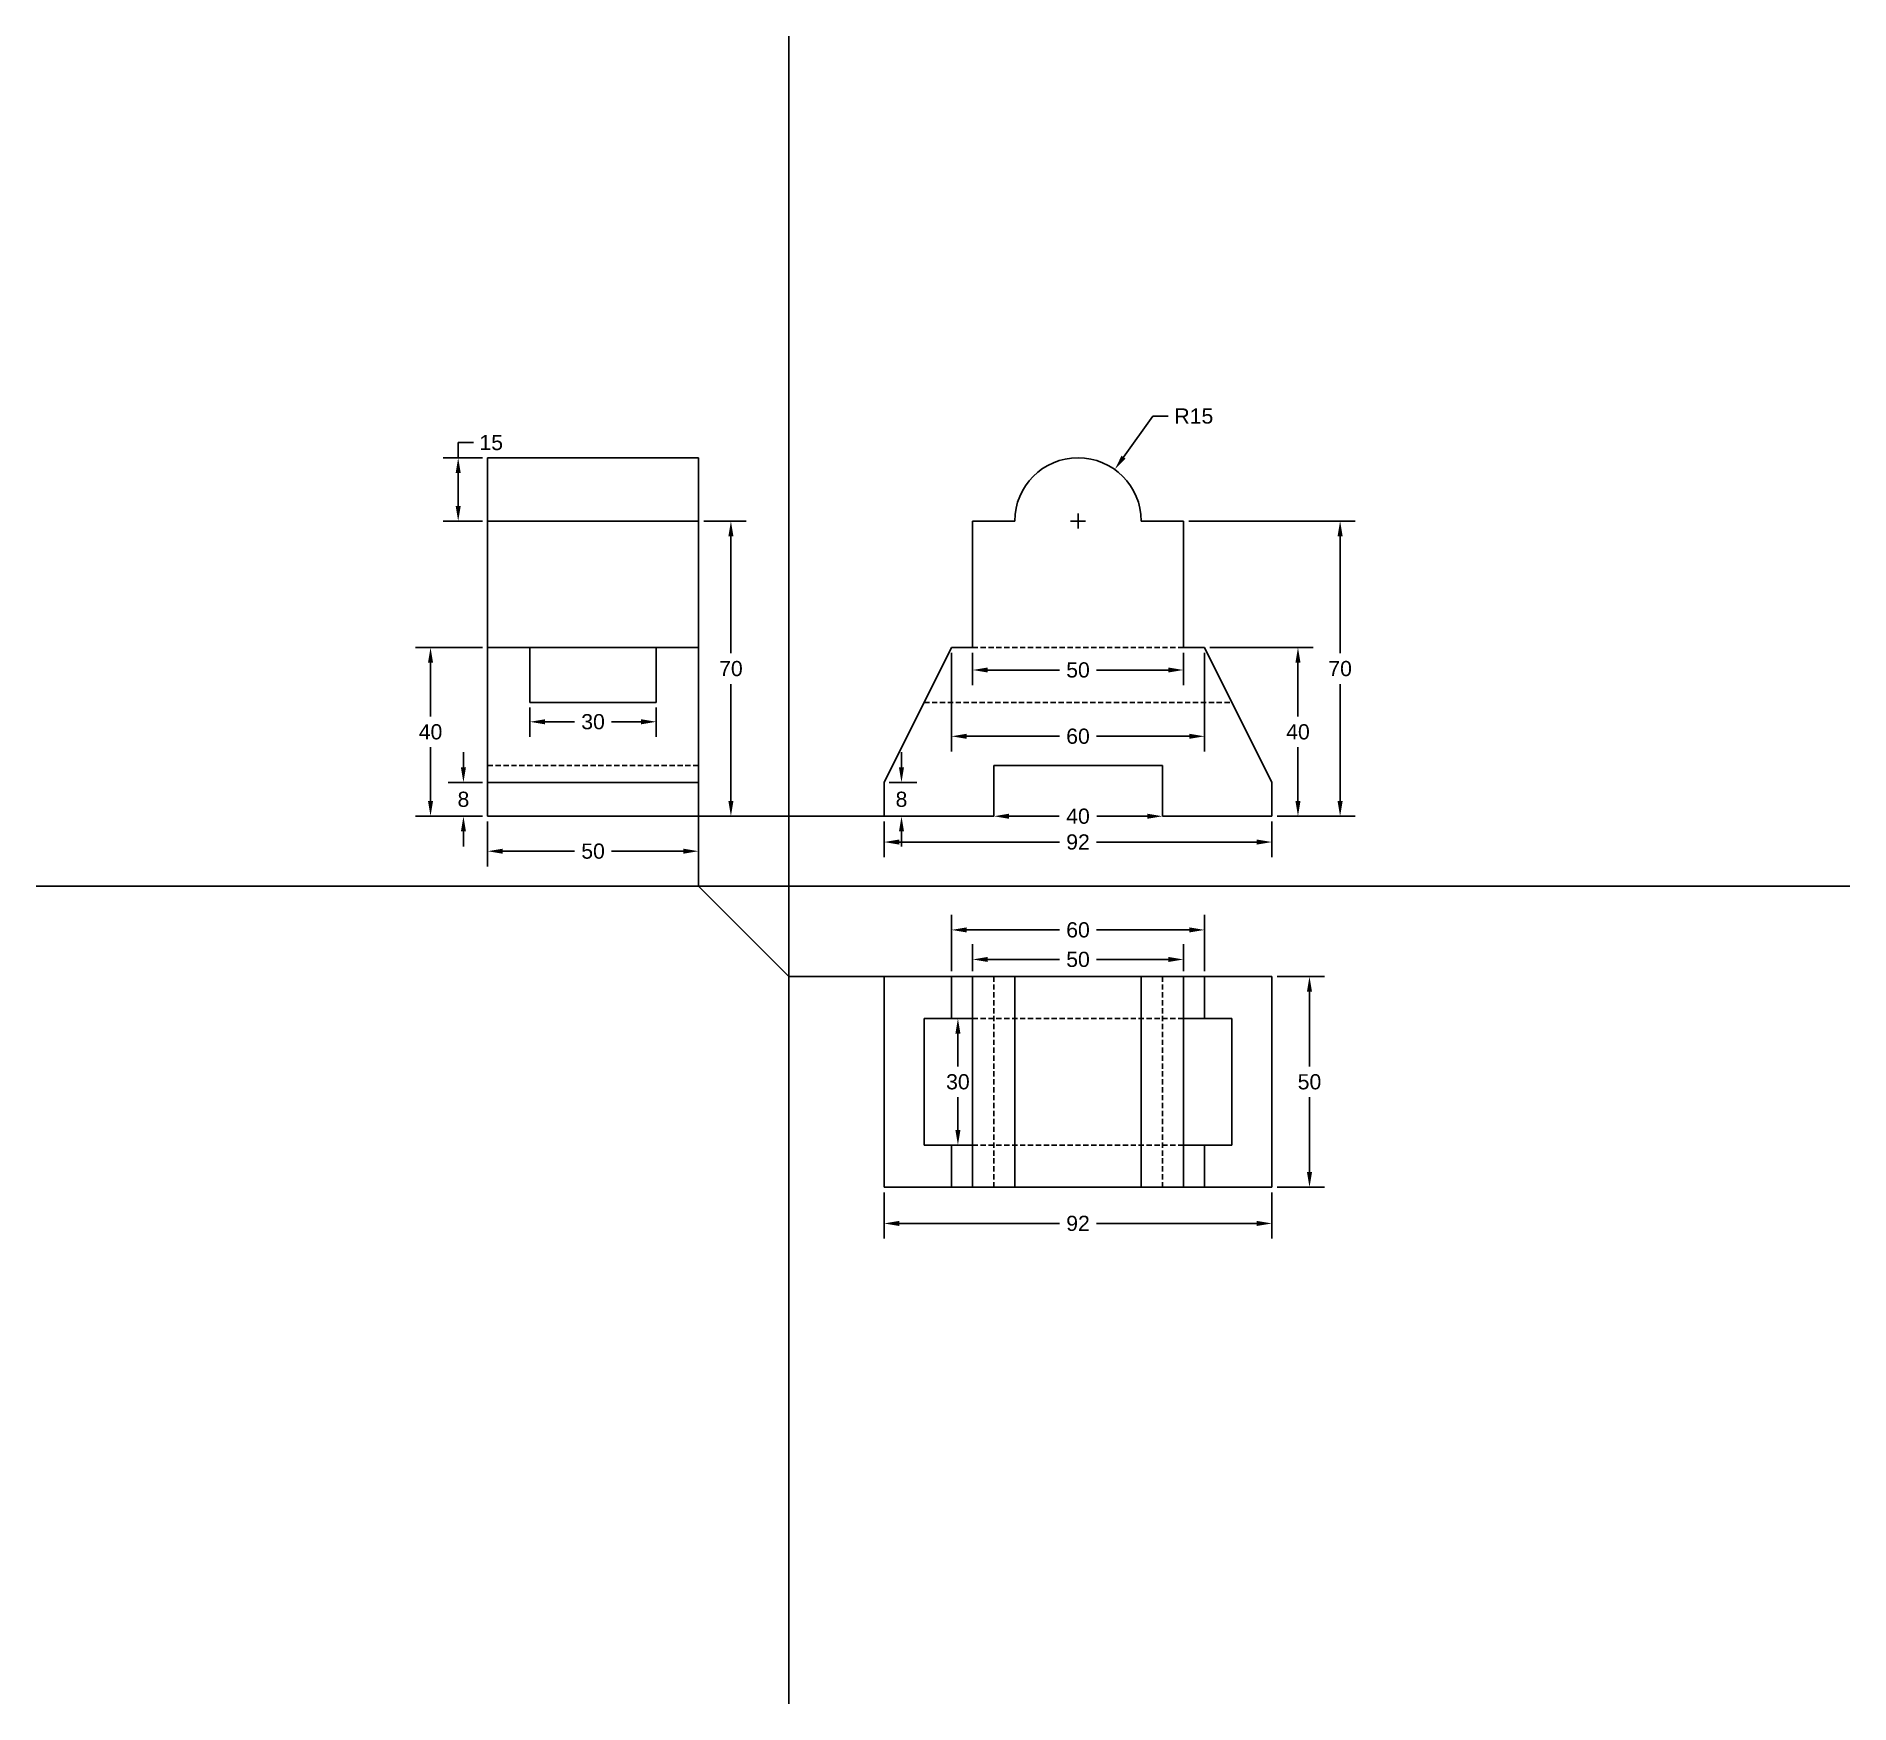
# Model space of a CAD drawing. Header units: inches. Extents: x 155 to 585, y 156 to 552.
import ezdxf

# ---------------------------------------------------------------- set-up
doc = ezdxf.new("R2010")
doc.units = ezdxf.units.IN
doc.header["$LTSCALE"] = 5
doc.header["$MEASUREMENT"] = 0
doc.linetypes.add('HIDDEN', pattern=[0.375, 0.25, -0.125])
for name, color, linetype in [('dymention', 1, 'Continuous'), ('hidden', 2, 'HIDDEN'), ('line', 5, 'Continuous')]:
    doc.layers.add(name, color=color, linetype=linetype)
doc.styles.get("Standard").update_dxf_attribs({"font": 'arial.ttf'})
doc.dimstyles.get("Standard").update_dxf_attribs({"dimscale": 20, "dimtxt": 0.18, "dimasz": 0.18, "dimexe": 0.18, "dimexo": 0.0625, "dimgap": 0.09, "dimtad": 0, "dimtih": 1, "dimtoh": 1, "dimdec": 0, "dimzin": 0, "dimdsep": 46, "dimtxsty": 'Standard', "dimcen": 0.09, "dimclrt": 4, "dimadec": 0, "dimazin": 0, "dimtfac": 1, "dimtdec": 0, "dimtofl": 0, "dimtmove": 0, "dimatfit": 3, "dimfxl": 1, "dimtolj": 1, "dimtzin": 0, "dimarcsym": 0})

# ---------------------------------------------------------------- blocks, each defined once
blk = doc.blocks.new('*D1')
at = {"layer": 'Defpoints', "color": 0, "transparency": 16777216}
for p in [(427.15, 436.74), (448.15, 366.74), (464.3, 366.74)]:
    blk.add_point(p, dxfattribs=at)
at = {"layer": 'dymention', "color": 0, "lineweight": -2, "transparency": 16777216}
for p, q in [((428.4, 436.74), (467.9, 436.74)), ((464.3, 433.14), (464.3, 405.38)), ((464.3, 370.34), (464.3, 398.1)), ((449.4, 366.74), (467.9, 366.74))]:
    blk.add_line(p, q, dxfattribs=at)
at = {"layer": 'dymention', "color": 0, "transparency": 16777216}
for points in [[(463.7, 433.14), (464.9, 433.14), (464.3, 436.74)], [(463.7, 370.34), (464.9, 370.34), (464.3, 366.74)]]:
    blk.add_solid(points, dxfattribs=at)
at = {"layer": 'dymention', "color": 4, "transparency": 16777216, "insert": (464.3, 401.74), "char_height": 3.6, "attachment_point": 5}
blk.add_mtext('\\A1;70', dxfattribs=at)
blk = doc.blocks.new('*D2')
at = {"layer": 'Defpoints', "color": 0, "transparency": 16777216}
for p in [(377.15, 406.74), (427.15, 406.74), (427.15, 401.42)]:
    blk.add_point(p, dxfattribs=at)
at = {"layer": 'dymention', "color": 0, "lineweight": -2, "transparency": 16777216}
for p, q in [((377.15, 405.49), (377.15, 397.82)), ((427.15, 405.49), (427.15, 397.82)), ((380.75, 401.42), (397.78, 401.42)), ((423.55, 401.42), (406.52, 401.42))]:
    blk.add_line(p, q, dxfattribs=at)
at = {"layer": 'dymention', "color": 0, "transparency": 16777216}
for points in [[(380.75, 402.02), (380.75, 400.82), (377.15, 401.42)], [(423.55, 402.02), (423.55, 400.82), (427.15, 401.42)]]:
    blk.add_solid(points, dxfattribs=at)
at = {"layer": 'dymention', "color": 4, "transparency": 16777216, "insert": (402.15, 401.42), "char_height": 3.6, "attachment_point": 5}
blk.add_mtext('\\A1;50', dxfattribs=at)
blk = doc.blocks.new('*D3')
at = {"layer": 'Defpoints', "color": 0, "transparency": 16777216}
for p in [(372.15, 406.74), (432.15, 406.74), (432.15, 385.7)]:
    blk.add_point(p, dxfattribs=at)
at = {"layer": 'dymention', "color": 0, "lineweight": -2, "transparency": 16777216}
for p, q in [((372.15, 405.49), (372.15, 382.1)), ((432.15, 405.49), (432.15, 382.1)), ((375.75, 385.7), (397.77, 385.7)), ((428.55, 385.7), (406.53, 385.7))]:
    blk.add_line(p, q, dxfattribs=at)
at = {"layer": 'dymention', "color": 0, "transparency": 16777216}
for points in [[(375.75, 386.3), (375.75, 385.1), (372.15, 385.7)], [(428.55, 386.3), (428.55, 385.1), (432.15, 385.7)]]:
    blk.add_solid(points, dxfattribs=at)
at = {"layer": 'dymention', "color": 4, "transparency": 16777216, "insert": (402.15, 385.7), "char_height": 3.6, "attachment_point": 5}
blk.add_mtext('\\A1;60', dxfattribs=at)
blk = doc.blocks.new('*D4')
at = {"layer": 'Defpoints', "color": 0, "transparency": 16777216}
for p in [(432.15, 406.74), (448.15, 366.74), (454.31, 366.74)]:
    blk.add_point(p, dxfattribs=at)
at = {"layer": 'dymention', "color": 0, "lineweight": -2, "transparency": 16777216}
for p, q in [((433.4, 406.74), (457.91, 406.74)), ((454.31, 403.14), (454.31, 390.38)), ((454.31, 370.34), (454.31, 383.1)), ((449.4, 366.74), (457.91, 366.74))]:
    blk.add_line(p, q, dxfattribs=at)
at = {"layer": 'dymention', "color": 0, "transparency": 16777216}
for points in [[(453.71, 403.14), (454.91, 403.14), (454.31, 406.74)], [(453.71, 370.34), (454.91, 370.34), (454.31, 366.74)]]:
    blk.add_solid(points, dxfattribs=at)
at = {"layer": 'dymention', "color": 4, "transparency": 16777216, "insert": (454.31, 386.74), "char_height": 3.6, "attachment_point": 5}
blk.add_mtext('\\A1;40', dxfattribs=at)
blk = doc.blocks.new('*D5')
at = {"layer": 'Defpoints', "color": 0, "transparency": 16777216}
for p in [(356.15, 366.74), (448.15, 366.74), (356.15, 360.62)]:
    blk.add_point(p, dxfattribs=at)
at = {"layer": 'dymention', "color": 0, "lineweight": -2, "transparency": 16777216}
for p, q in [((356.15, 365.49), (356.15, 357.02)), ((448.15, 365.49), (448.15, 357.02)), ((359.75, 360.62), (397.79, 360.62)), ((444.55, 360.62), (406.51, 360.62))]:
    blk.add_line(p, q, dxfattribs=at)
at = {"layer": 'dymention', "color": 0, "transparency": 16777216}
for points in [[(359.75, 361.22), (359.75, 360.02), (356.15, 360.62)], [(444.55, 361.22), (444.55, 360.02), (448.15, 360.62)]]:
    blk.add_solid(points, dxfattribs=at)
at = {"layer": 'dymention', "color": 4, "transparency": 16777216, "insert": (402.15, 360.62), "char_height": 3.6, "attachment_point": 5}
blk.add_mtext('\\A1;92', dxfattribs=at)
blk = doc.blocks.new('*D6')
at = {"layer": 'Defpoints', "color": 0, "transparency": 16777216}
for p in [(382.15, 366.74), (422.15, 366.74), (422.15, 366.74)]:
    blk.add_point(p, dxfattribs=at)
at = {"layer": 'dymention', "color": 0, "lineweight": -2, "transparency": 16777216}
for p, q in [((382.15, 367.99), (382.15, 370.34)), ((422.15, 367.99), (422.15, 370.34)), ((385.75, 366.74), (397.71, 366.74)), ((418.55, 366.74), (406.6, 366.74))]:
    blk.add_line(p, q, dxfattribs=at)
at = {"layer": 'dymention', "color": 0, "transparency": 16777216}
for points in [[(385.75, 367.34), (385.75, 366.14), (382.15, 366.74)], [(418.55, 367.34), (418.55, 366.14), (422.15, 366.74)]]:
    blk.add_solid(points, dxfattribs=at)
at = {"layer": 'dymention', "color": 4, "transparency": 16777216, "insert": (402.15, 366.74), "char_height": 3.6, "attachment_point": 5}
blk.add_mtext('\\A1;40', dxfattribs=at)
blk = doc.blocks.new('*D7')
at = {"layer": 'Defpoints', "color": 0, "transparency": 16777216}
for p in [(356.15, 374.74), (356.15, 366.74), (360.29, 366.74)]:
    blk.add_point(p, dxfattribs=at)
at = {"layer": 'dymention', "color": 0, "lineweight": -2, "transparency": 16777216}
for p, q in [((360.29, 378.34), (360.29, 381.94)), ((357.4, 374.74), (363.89, 374.74)), ((357.4, 366.74), (363.89, 366.74)), ((360.29, 363.14), (360.29, 359.54))]:
    blk.add_line(p, q, dxfattribs=at)
at = {"layer": 'dymention', "color": 0, "transparency": 16777216}
for points in [[(359.69, 378.34), (360.89, 378.34), (360.29, 374.74)], [(359.69, 363.14), (360.89, 363.14), (360.29, 366.74)]]:
    blk.add_solid(points, dxfattribs=at)
at = {"layer": 'dymention', "color": 4, "transparency": 16777216, "insert": (360.29, 370.74), "char_height": 3.6, "attachment_point": 5}
blk.add_mtext('\\A1;8', dxfattribs=at)
blk = doc.blocks.new('*D8')
at = {"layer": 'Defpoints', "color": 0, "transparency": 16777216}
for p in [(410.86, 448.95), (402.15, 436.74)]:
    blk.add_point(p, dxfattribs=at)
at = {"layer": 'dymention', "color": 0, "lineweight": -2, "transparency": 16777216}
for p, q in [((419.91, 461.63), (412.95, 451.88)), ((423.51, 461.63), (419.91, 461.63)), ((400.35, 436.74), (403.95, 436.74)), ((402.15, 434.94), (402.15, 438.54))]:
    blk.add_line(p, q, dxfattribs=at)
at = {"layer": 'dymention', "color": 0, "transparency": 16777216}
blk.add_solid([(412.46, 452.23), (413.44, 451.53), (410.86, 448.95)], dxfattribs=at)
at = {"layer": 'dymention', "color": 4, "transparency": 16777216, "insert": (429.62, 461.63), "char_height": 3.6, "attachment_point": 5}
blk.add_mtext('\\A1;R15', dxfattribs=at)
blk = doc.blocks.new('*D11')
at = {"layer": 'Defpoints', "color": 0, "transparency": 16777216}
for p in [(448.15, 328.75), (448.15, 278.75), (457.04, 278.75)]:
    blk.add_point(p, dxfattribs=at)
at = {"layer": 'dymention', "color": 0, "lineweight": -2, "transparency": 16777216}
for p, q in [((449.4, 328.75), (460.64, 328.75)), ((457.04, 325.15), (457.04, 307.39)), ((457.04, 282.35), (457.04, 300.12)), ((449.4, 278.75), (460.64, 278.75))]:
    blk.add_line(p, q, dxfattribs=at)
at = {"layer": 'dymention', "color": 0, "transparency": 16777216}
for points in [[(456.44, 325.15), (457.64, 325.15), (457.04, 328.75)], [(456.44, 282.35), (457.64, 282.35), (457.04, 278.75)]]:
    blk.add_solid(points, dxfattribs=at)
at = {"layer": 'dymention', "color": 4, "transparency": 16777216, "insert": (457.04, 303.75), "char_height": 3.6, "attachment_point": 5}
blk.add_mtext('\\A1;50', dxfattribs=at)
blk = doc.blocks.new('*D12')
at = {"layer": 'Defpoints', "color": 0, "transparency": 16777216}
for p in [(356.15, 278.75), (448.15, 278.75), (448.15, 270.18)]:
    blk.add_point(p, dxfattribs=at)
at = {"layer": 'dymention', "color": 0, "lineweight": -2, "transparency": 16777216}
for p, q in [((356.15, 277.5), (356.15, 266.58)), ((448.15, 277.5), (448.15, 266.58)), ((359.75, 270.18), (397.79, 270.18)), ((444.55, 270.18), (406.51, 270.18))]:
    blk.add_line(p, q, dxfattribs=at)
at = {"layer": 'dymention', "color": 0, "transparency": 16777216}
for points in [[(359.75, 270.78), (359.75, 269.58), (356.15, 270.18)], [(444.55, 270.78), (444.55, 269.58), (448.15, 270.18)]]:
    blk.add_solid(points, dxfattribs=at)
at = {"layer": 'dymention', "color": 4, "transparency": 16777216, "insert": (402.15, 270.18), "char_height": 3.6, "attachment_point": 5}
blk.add_mtext('\\A1;92', dxfattribs=at)
blk = doc.blocks.new('*D13')
at = {"layer": 'Defpoints', "color": 0, "transparency": 16777216}
for p in [(427.15, 332.78), (377.15, 328.75), (427.15, 328.75)]:
    blk.add_point(p, dxfattribs=at)
at = {"layer": 'dymention', "color": 0, "lineweight": -2, "transparency": 16777216}
for p, q in [((377.15, 330), (377.15, 336.38)), ((427.15, 330), (427.15, 336.38)), ((380.75, 332.78), (397.78, 332.78)), ((423.55, 332.78), (406.52, 332.78))]:
    blk.add_line(p, q, dxfattribs=at)
at = {"layer": 'dymention', "color": 0, "transparency": 16777216}
for points in [[(380.75, 333.38), (380.75, 332.18), (377.15, 332.78)], [(423.55, 333.38), (423.55, 332.18), (427.15, 332.78)]]:
    blk.add_solid(points, dxfattribs=at)
at = {"layer": 'dymention', "color": 4, "transparency": 16777216, "insert": (402.15, 332.78), "char_height": 3.6, "attachment_point": 5}
blk.add_mtext('\\A1;50', dxfattribs=at)
blk = doc.blocks.new('*D14')
at = {"layer": 'Defpoints', "color": 0, "transparency": 16777216}
for p in [(432.15, 339.78), (372.15, 328.75), (432.15, 328.75)]:
    blk.add_point(p, dxfattribs=at)
at = {"layer": 'dymention', "color": 0, "lineweight": -2, "transparency": 16777216}
for p, q in [((372.15, 330), (372.15, 343.38)), ((375.75, 339.78), (397.77, 339.78)), ((428.55, 339.78), (406.53, 339.78)), ((432.15, 330), (432.15, 343.38))]:
    blk.add_line(p, q, dxfattribs=at)
at = {"layer": 'dymention', "color": 0, "transparency": 16777216}
for points in [[(375.75, 340.38), (375.75, 339.18), (372.15, 339.78)], [(428.55, 340.38), (428.55, 339.18), (432.15, 339.78)]]:
    blk.add_solid(points, dxfattribs=at)
at = {"layer": 'dymention', "color": 4, "transparency": 16777216, "insert": (402.15, 339.78), "char_height": 3.6, "attachment_point": 5}
blk.add_mtext('\\A1;60', dxfattribs=at)
blk = doc.blocks.new('*D15')
at = {"layer": 'Defpoints', "color": 0, "transparency": 16777216}
for p in [(377.15, 318.75), (373.67, 288.75), (377.15, 288.75)]:
    blk.add_point(p, dxfattribs=at)
at = {"layer": 'dymention', "color": 0, "lineweight": -2, "transparency": 16777216}
for p, q in [((375.9, 318.75), (370.07, 318.75)), ((373.67, 315.15), (373.67, 307.39)), ((373.67, 292.35), (373.67, 300.11)), ((375.9, 288.75), (370.07, 288.75))]:
    blk.add_line(p, q, dxfattribs=at)
at = {"layer": 'dymention', "color": 0, "transparency": 16777216}
for points in [[(373.07, 315.15), (374.27, 315.15), (373.67, 318.75)], [(373.07, 292.35), (374.27, 292.35), (373.67, 288.75)]]:
    blk.add_solid(points, dxfattribs=at)
at = {"layer": 'dymention', "color": 4, "transparency": 16777216, "insert": (373.67, 303.75), "char_height": 3.6, "attachment_point": 5}
blk.add_mtext('\\A1;30', dxfattribs=at)
blk = doc.blocks.new('*D16')
at = {"layer": 'Defpoints', "color": 0, "transparency": 16777216}
for p in [(256.41, 374.74), (262.15, 374.74), (262.15, 366.74)]:
    blk.add_point(p, dxfattribs=at)
at = {"layer": 'dymention', "color": 0, "lineweight": -2, "transparency": 16777216}
for p, q in [((256.41, 378.34), (256.41, 381.94)), ((260.9, 374.74), (252.81, 374.74)), ((260.9, 366.74), (252.81, 366.74)), ((256.41, 363.14), (256.41, 359.54))]:
    blk.add_line(p, q, dxfattribs=at)
at = {"layer": 'dymention', "color": 0, "transparency": 16777216}
for points in [[(255.81, 378.34), (257.01, 378.34), (256.41, 374.74)], [(255.81, 363.14), (257.01, 363.14), (256.41, 366.74)]]:
    blk.add_solid(points, dxfattribs=at)
at = {"layer": 'dymention', "color": 4, "transparency": 16777216, "insert": (256.41, 370.74), "char_height": 3.6, "attachment_point": 5}
blk.add_mtext('\\A1;8', dxfattribs=at)
blk = doc.blocks.new('*D18')
at = {"layer": 'Defpoints', "color": 0, "transparency": 16777216}
for p in [(262.15, 406.74), (248.61, 366.74), (262.15, 366.74)]:
    blk.add_point(p, dxfattribs=at)
at = {"layer": 'dymention', "color": 0, "lineweight": -2, "transparency": 16777216}
for p, q in [((260.9, 406.74), (245.01, 406.74)), ((248.61, 403.14), (248.61, 390.38)), ((248.61, 370.34), (248.61, 383.1)), ((260.9, 366.74), (245.01, 366.74))]:
    blk.add_line(p, q, dxfattribs=at)
at = {"layer": 'dymention', "color": 0, "transparency": 16777216}
for points in [[(248.01, 403.14), (249.21, 403.14), (248.61, 406.74)], [(248.01, 370.34), (249.21, 370.34), (248.61, 366.74)]]:
    blk.add_solid(points, dxfattribs=at)
at = {"layer": 'dymention', "color": 4, "transparency": 16777216, "insert": (248.61, 386.74), "char_height": 3.6, "attachment_point": 5}
blk.add_mtext('\\A1;40', dxfattribs=at)
blk = doc.blocks.new('*D19')
at = {"layer": 'Defpoints', "color": 0, "transparency": 16777216}
for p in [(272.15, 393.74), (302.15, 393.74), (302.15, 389.14)]:
    blk.add_point(p, dxfattribs=at)
at = {"layer": 'dymention', "color": 0, "lineweight": -2, "transparency": 16777216}
for p, q in [((272.15, 392.49), (272.15, 385.54)), ((302.15, 392.49), (302.15, 385.54)), ((275.75, 389.14), (282.78, 389.14)), ((298.55, 389.14), (291.52, 389.14))]:
    blk.add_line(p, q, dxfattribs=at)
at = {"layer": 'dymention', "color": 0, "transparency": 16777216}
for points in [[(275.75, 389.74), (275.75, 388.54), (272.15, 389.14)], [(298.55, 389.74), (298.55, 388.54), (302.15, 389.14)]]:
    blk.add_solid(points, dxfattribs=at)
at = {"layer": 'dymention', "color": 4, "transparency": 16777216, "insert": (287.15, 389.14), "char_height": 3.6, "attachment_point": 5}
blk.add_mtext('\\A1;30', dxfattribs=at)
blk = doc.blocks.new('*D20')
at = {"layer": 'Defpoints', "color": 0, "transparency": 16777216}
for p in [(262.15, 366.74), (312.15, 366.74), (312.15, 358.45)]:
    blk.add_point(p, dxfattribs=at)
at = {"layer": 'dymention', "color": 0, "lineweight": -2, "transparency": 16777216}
for p, q in [((262.15, 365.49), (262.15, 354.85)), ((312.15, 365.49), (312.15, 354.85)), ((265.75, 358.45), (282.78, 358.45)), ((308.55, 358.45), (291.52, 358.45))]:
    blk.add_line(p, q, dxfattribs=at)
at = {"layer": 'dymention', "color": 0, "transparency": 16777216}
for points in [[(265.75, 359.05), (265.75, 357.85), (262.15, 358.45)], [(308.55, 359.05), (308.55, 357.85), (312.15, 358.45)]]:
    blk.add_solid(points, dxfattribs=at)
at = {"layer": 'dymention', "color": 4, "transparency": 16777216, "insert": (287.15, 358.45), "char_height": 3.6, "attachment_point": 5}
blk.add_mtext('\\A1;50', dxfattribs=at)
blk = doc.blocks.new('*D21')
at = {"layer": 'Defpoints', "color": 0, "transparency": 16777216}
for p in [(255.17, 451.74), (262.15, 451.74), (262.15, 436.74)]:
    blk.add_point(p, dxfattribs=at)
at = {"layer": 'dymention', "color": 0, "lineweight": -2, "transparency": 16777216}
for p, q in [((260.9, 451.74), (251.57, 451.74)), ((255.17, 451.74), (255.17, 455.34)), ((255.17, 455.34), (258.77, 455.34)), ((255.17, 440.34), (255.17, 448.14)), ((260.9, 436.74), (251.57, 436.74))]:
    blk.add_line(p, q, dxfattribs=at)
at = {"layer": 'dymention', "color": 0, "transparency": 16777216}
for points in [[(254.57, 448.14), (255.77, 448.14), (255.17, 451.74)], [(254.57, 440.34), (255.77, 440.34), (255.17, 436.74)]]:
    blk.add_solid(points, dxfattribs=at)
at = {"layer": 'dymention', "color": 4, "transparency": 16777216, "insert": (263, 455.34), "char_height": 3.6, "attachment_point": 5}
blk.add_mtext('\\A1;15', dxfattribs=at)
blk = doc.blocks.new('*D22')
at = {"layer": 'Defpoints', "color": 0, "transparency": 16777216}
for p in [(312.15, 436.74), (312.15, 366.74), (319.84, 366.74)]:
    blk.add_point(p, dxfattribs=at)
at = {"layer": 'dymention', "color": 0, "lineweight": -2, "transparency": 16777216}
for p, q in [((313.4, 436.74), (323.44, 436.74)), ((319.84, 433.14), (319.84, 405.38)), ((319.84, 370.34), (319.84, 398.1)), ((313.4, 366.74), (323.44, 366.74))]:
    blk.add_line(p, q, dxfattribs=at)
at = {"layer": 'dymention', "color": 0, "transparency": 16777216}
for points in [[(319.24, 433.14), (320.44, 433.14), (319.84, 436.74)], [(319.24, 370.34), (320.44, 370.34), (319.84, 366.74)]]:
    blk.add_solid(points, dxfattribs=at)
at = {"layer": 'dymention', "color": 4, "transparency": 16777216, "insert": (319.84, 401.74), "char_height": 3.6, "attachment_point": 5}
blk.add_mtext('\\A1;70', dxfattribs=at)

msp = doc.modelspace()

# ---------------------------------------------------------------- linework, layer by layer
for p, q in [((262.15, 436.74), (262.15, 451.74)), ((262.15, 451.74), (312.15, 451.74)), ((312.15, 451.74), (312.15, 436.74)), ((262.15, 366.74), (262.15, 436.74)), ((262.15, 436.74), (312.15, 436.74)), ((312.15, 436.74), (312.15, 366.74)), ((377.15, 436.74), (387.15, 436.74)), ((377.15, 406.74), (377.15, 436.74)), ((417.15, 436.74), (427.15, 436.74)), ((427.15, 436.74), (427.15, 406.74)), ((262.15, 406.74), (312.15, 406.74)), ((272.15, 406.74), (272.15, 393.74)), ((302.15, 406.74), (302.15, 393.74)), ((372.15, 406.74), (356.15, 374.74)), ((377.15, 406.74), (372.15, 406.74)), ((427.15, 406.74), (432.15, 406.74)), ((432.15, 406.74), (448.15, 374.74)), ((272.15, 393.74), (302.15, 393.74)), ((382.15, 366.74), (382.15, 378.74)), ((382.15, 378.74), (422.15, 378.74)), ((422.15, 378.74), (422.15, 366.74)), ((312.15, 374.74), (262.15, 374.74)), ((356.15, 366.74), (356.15, 374.74)), ((448.15, 366.74), (448.15, 374.74)), ((312.15, 366.74), (262.15, 366.74)), ((382.15, 366.74), (356.15, 366.74)), ((422.15, 366.74), (448.15, 366.74)), ((356.15, 328.75), (448.15, 328.75)), ((356.15, 278.75), (356.15, 328.75)), ((372.15, 328.75), (372.15, 318.75)), ((377.15, 328.75), (377.15, 278.75)), ((387.15, 328.75), (387.15, 278.75)), ((417.15, 328.75), (417.15, 278.75)), ((427.15, 328.75), (427.15, 278.75)), ((432.15, 328.75), (432.15, 318.75)), ((448.15, 328.75), (448.15, 278.75)), ((365.65, 318.75), (365.65, 288.75)), ((372.15, 318.75), (365.65, 318.75)), ((372.15, 318.75), (377.15, 318.75)), ((427.15, 318.75), (432.15, 318.75)), ((432.15, 318.75), (438.65, 318.75)), ((438.65, 318.75), (438.65, 288.75)), ((372.15, 288.75), (365.65, 288.75)), ((372.15, 288.75), (377.15, 288.75)), ((372.15, 288.75), (372.15, 278.75)), ((427.15, 288.75), (432.15, 288.75)), ((432.15, 288.75), (432.15, 278.75)), ((432.15, 288.75), (438.65, 288.75)), ((448.15, 278.75), (356.15, 278.75))]:
    msp.add_line(p, q)
msp.add_arc((402.15, 436.74), 15, 0, 180)
at = {"layer": 'hidden'}
for p, q in [((377.15, 406.74), (427.15, 406.74)), ((365.65, 393.74), (438.65, 393.74)), ((262.15, 378.74), (312.15, 378.74)), ((382.15, 328.75), (382.15, 278.75)), ((422.15, 328.75), (422.15, 278.75)), ((377.15, 318.75), (427.15, 318.75)), ((377.15, 288.75), (427.15, 288.75))]:
    msp.add_line(p, q, dxfattribs=at)
at = {"layer": 'line'}
for p, q in [((333.57, 156.28), (333.57, 551.71)), ((356.15, 366.74), (312.15, 366.74)), ((312.15, 366.74), (312.15, 350.17)), ((155.11, 350.17), (585.15, 350.17)), ((312.15, 350.17), (333.57, 328.75)), ((333.57, 328.75), (356.15, 328.75))]:
    msp.add_line(p, q, dxfattribs=at)

# ---------------------------------------------------------------- dimensions: what is measured, and where the dimension line sits
at = {"layer": 'dymention'}
dim = msp.add_radius_dim(center=(402.15, 436.74), mpoint=(410.86, 448.95), dimstyle='Standard', dxfattribs=at)
dim.commit()
dim.dimension.update_dxf_attribs({"geometry": '*D8', "text_midpoint": (429.62, 461.63), "dimtype": 164})
for base, p1, p2, picture, middle in [((255.17, 451.74), (262.15, 436.74), (262.15, 451.74), '*D21', (263, 455.34)), ((464.3, 366.74), (427.15, 436.74), (448.15, 366.74), '*D1', (464.3, 401.74)), ((248.61, 366.74), (262.15, 406.74), (262.15, 366.74), '*D18', (248.61, 386.74)), ((454.31, 366.74), (432.15, 406.74), (448.15, 366.74), '*D4', (454.31, 386.74)), ((256.41, 374.74), (262.15, 366.74), (262.15, 374.74), '*D16', (256.41, 370.74)), ((360.29, 366.74), (356.15, 374.74), (356.15, 366.74), '*D7', (360.29, 370.74)), ((457.04, 278.75), (448.15, 328.75), (448.15, 278.75), '*D11', (457.04, 303.75)), ((373.67, 288.75), (377.15, 318.75), (377.15, 288.75), '*D15', (373.67, 303.75))]:
    dim = msp.add_linear_dim(base=base, p1=p1, p2=p2, angle=90, dimstyle='Standard', dxfattribs=at)
    dim.commit()
    dim.dimension.update_dxf_attribs({"geometry": picture, "text_midpoint": middle})
dim = msp.add_linear_dim(base=(319.84, 366.74), p1=(312.15, 436.74), p2=(312.15, 366.74), angle=90, dimstyle='Standard', dxfattribs=at)
dim.commit()
dim.dimension.update_dxf_attribs({"geometry": '*D22', "text_midpoint": (319.84, 401.74), "dimtype": 160})
for base, p1, p2, picture, middle in [((432.15, 385.7), (372.15, 406.74), (432.15, 406.74), '*D3', (402.15, 385.7)), ((427.15, 401.42), (377.15, 406.74), (427.15, 406.74), '*D2', (402.15, 401.42)), ((302.15, 389.14), (272.15, 393.74), (302.15, 393.74), '*D19', (287.15, 389.14)), ((422.15, 366.74), (382.15, 366.74), (422.15, 366.74), '*D6', (402.15, 366.74)), ((312.15, 358.45), (262.15, 366.74), (312.15, 366.74), '*D20', (287.15, 358.45)), ((356.15, 360.62), (448.15, 366.74), (356.15, 366.74), '*D5', (402.15, 360.62)), ((432.15, 339.78), (372.15, 328.75), (432.15, 328.75), '*D14', (402.15, 339.78)), ((427.15, 332.78), (377.15, 328.75), (427.15, 328.75), '*D13', (402.15, 332.78)), ((448.15, 270.18), (356.15, 278.75), (448.15, 278.75), '*D12', (402.15, 270.18))]:
    dim = msp.add_linear_dim(base=base, p1=p1, p2=p2, dimstyle='Standard', dxfattribs=at)
    dim.commit()
    dim.dimension.update_dxf_attribs({"geometry": picture, "text_midpoint": middle})

doc.saveas('drawing.dxf')
